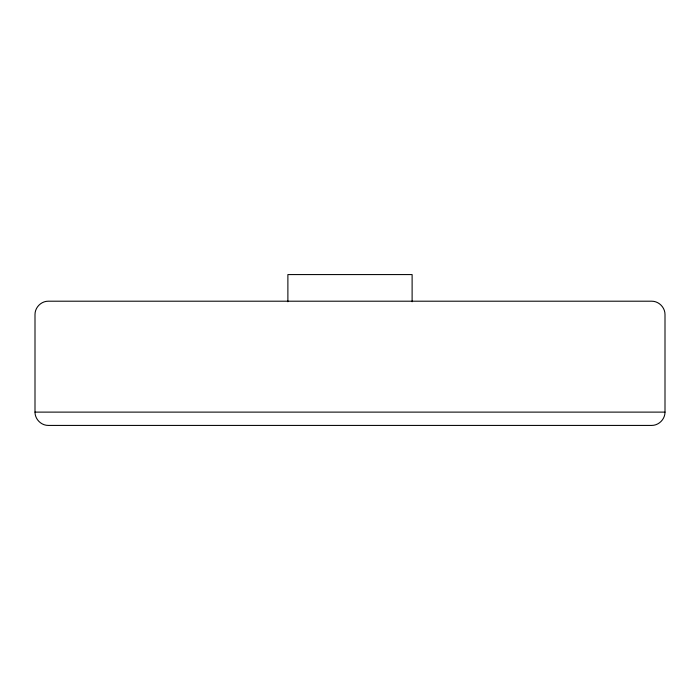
<?xml version="1.0" encoding="UTF-8"?>
<svg xmlns="http://www.w3.org/2000/svg" width="700" height="700" viewBox="0 0 700 700"><rect width="100%" height="100%" fill="white"/><g stroke="black" fill="none" stroke-linecap="round" stroke-linejoin="round"><path stroke-width="1.05" d="M665 412.116C665.044 419.239 658.814 425.469 651.691 425.425L48.309 425.425C41.186 425.469 34.956 419.239 35 412.116L35 314.51C34.956 307.387 41.186 301.149 48.309 301.201L651.691 301.201C658.814 301.149 665.044 307.387 665 314.51L665 412.116L35 412.116M412.116 301.761L412.116 274.575L287.884 274.575L287.884 301.761"/></g></svg>
